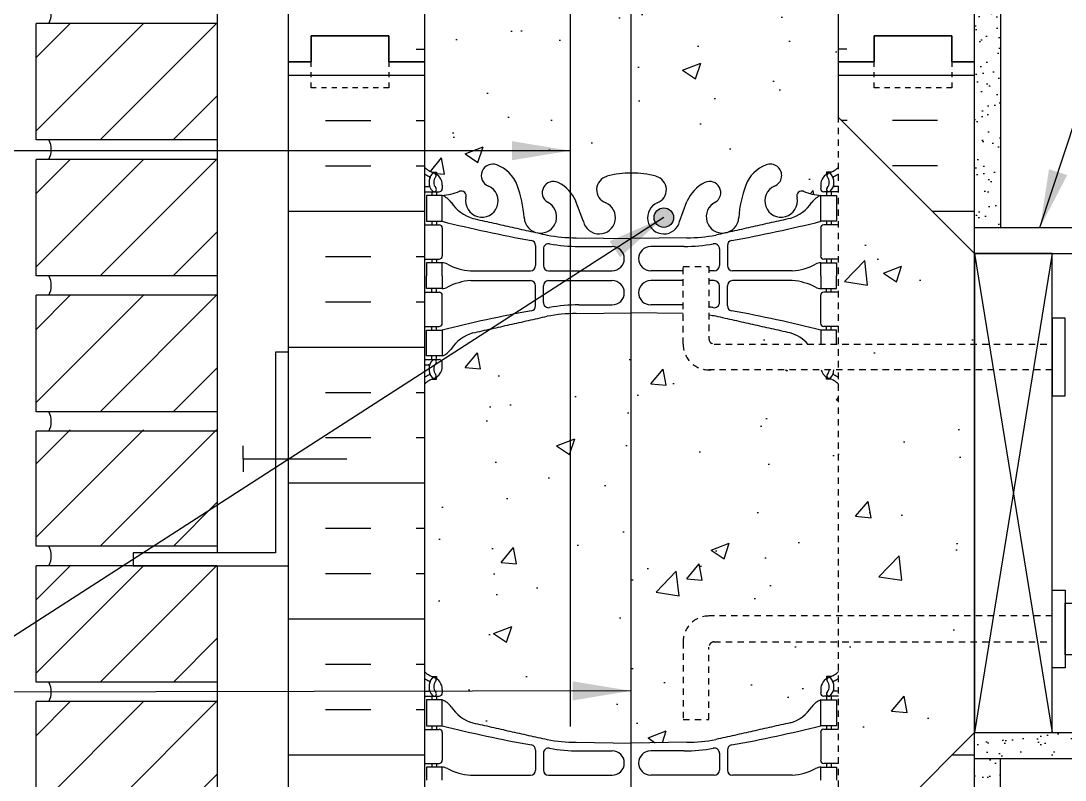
# Model space of a CAD drawing. Header units: inches. Extents: x 105 to 213, y 96 to 188.
# Drawn here: x 164.62 to 184.79, y 143.4 to 158.06 of the extents above; entities that cross this region are included whole.
import ezdxf

# ---------------------------------------------------------------- set-up
doc = ezdxf.new("R2010")
doc.units = ezdxf.units.IN
doc.header["$MEASUREMENT"] = 0
doc.linetypes.add('DASHED2', pattern=[0.375, 0.25, -0.125])
doc.linetypes.add('HIDDEN2', pattern=[0.1875, 0.125, -0.0625])
for name, color, linetype in [('HATCH', 12, 'Continuous'), ('LINE15', 9, 'Continuous'), ('LINE18', 9, 'Continuous'), ('line25', 2, 'Continuous'), ('LINE3', 3, 'Continuous'), ('LINE50', 5, 'Continuous'), ('LINE9', 9, 'Continuous'), ('TEXT', 4, 'Continuous'), ('Web_Edge', 9, 'Continuous')]:
    doc.layers.add(name, color=color, linetype=linetype)
doc.styles.add('DIM', font='romans.shx', dxfattribs={"width": 0.7})
doc.dimstyles.new('ext_12', dxfattribs={"dimscale": 12, "dimtxt": 0.09375, "dimasz": 0.09375, "dimexe": 0.09375, "dimexo": 0.0625, "dimgap": 0.0625, "dimtad": 1, "dimdec": 1, "dimzin": 3, "dimdsep": 46, "dimlunit": 4, "dimtxsty": 'DIM', "dimcen": 0.09, "dimdle": 0.09375, "dimclrt": 4, "dimadec": 0, "dimazin": 0, "dimtfac": 1, "dimtdec": 1, "dimtmove": 2, "dimatfit": 3, "dimfxl": 1, "dimfrac": 2, "dimtolj": 1, "dimtzin": 0, "dimarcsym": 0})
pattern_1 = [(37.5, (71.9557, 23.9472), (-0.0157483, 0.48170594), [0, -0.38, 0, -0.425, 0, -0.40625]), (7.5, (71.9557, 23.9472), (0.4424442, 0.7055365), [0, -0.205, 0, -0.3425, 0, -0.13125]), (327.5, (71.6482, 23.9472), (0.7785355, 0.0014148), [0, -0.125, 0, -0.45, 0, -0.5875]), (317.5, (71.6482, 23.9472), (0.7515317, 0.219419), [0, -0.0625, 0, -0.295, 0, -0.3375])]

msp = doc.modelspace()

# ---------------------------------------------------------------- hatches: boundary and pattern name
at = {"layer": 'HATCH'}
h = msp.add_hatch(dxfattribs=at)
h.set_pattern_fill('AR-CONC', color=256, scale=0.5)
h.paths.add_polyline_path([(176.428, 166.267), (175.179, 166.267), (174.179, 165.267), (174.179, 167.267), (173.179, 166.267), (172.417, 166.267), (172.417, 164.51, -0.34551), (173.061, 164.315, -0.520567), (173.759, 164.315, -0.520567), (173.881, 164.388, -0.520567), (174.285, 164.388, -0.520567), (174.799, 164.388, -0.520567), (175.252, 164.388, -0.520567), (175.803, 164.388, -0.520567), (175.962, 164.388, -0.382917), (176.428, 164.497)])
h.paths.add_polyline_path([(180.417, 166.267), (176.428, 166.267), (176.428, 164.497, -0.114772), (176.549, 164.388, -0.520567), (177.173, 164.388, -0.520567), (177.7, 164.278, -0.520567), (177.81, 164.278, -0.520567), (177.981, 164.278, -0.520567), (178.41, 164.302, -0.520567), (178.838, 164.278, -0.520567), (179.009, 164.278, -0.520567), (179.119, 164.278, -0.520567), (179.646, 164.388, -0.520567), (180.27, 164.388, -0.135269), (180.417, 164.509)])
h.paths.add_polyline_path([(176.405, 159.417, -0.066822), (175.943, 159.48, -0.734872), (175.92, 159.991, 1.612474), (175.488, 160.35), (175.345, 159.963, -0.071771), (175.232, 159.782), (175.232, 154.753, -0.071771), (175.345, 154.572), (175.488, 154.185, 1.612474), (175.92, 154.544, -0.734872), (175.943, 155.055, -0.066822), (176.405, 155.118)])
h.paths.add_polyline_path([(175.232, 159.782, -0.100061), (174.999, 159.597, -0.940793), (174.796, 159.98, 1.753171), (174.345, 160.277, -0.068226), (174.209, 159.649, -0.21345), (173.817, 159.259, -1), (173.654, 159.668, 2.087231), (173.22, 159.893, -0.669601), (173.087, 159.773, 0.085348), (172.758, 159.848), (172.653, 159.848), (172.653, 159.778), (172.7, 159.778, -0.414214), (172.763, 159.716), (172.763, 159.648, -0.249069), (172.653, 159.441), (172.653, 159.399), (172.563, 159.399, 0.088416), (172.417, 159.302), (172.417, 157.267), (172.417, 155.233, 0.088416), (172.563, 155.136), (172.653, 155.136), (172.653, 155.094, -0.249069), (172.763, 154.887), (172.763, 154.819, -0.414214), (172.7, 154.757), (172.653, 154.757), (172.653, 154.687), (172.758, 154.687, 0.085348), (173.087, 154.762, -0.669601), (173.22, 154.642, 2.087231), (173.654, 154.867, -1), (173.817, 155.275, -0.21345), (174.209, 154.886, -0.068226), (174.345, 154.258, 1.753171), (174.796, 154.555, -0.940793), (174.999, 154.938, -0.100061), (175.232, 154.753)])
edge = h.paths.add_edge_path()
edge.add_line((180.181, 163.018), (180.133, 163.018))
edge.add_arc((180.133, 163.081), 0.0625, 180, 270, ccw=False)
edge.add_line((180.071, 163.081), (180.071, 163.148))
edge.add_arc((180.321, 163.148), 0.25, 124.0558, 180, ccw=False)
edge.add_line((180.181, 163.355), (180.181, 163.397))
edge.add_line((180.181, 163.397), (180.271, 163.397))
edge.add_arc((180.071, 163.855), 0.5, 293.5782, 313.7891)
edge.add_line((180.417, 163.494), (180.417, 164.509))
edge.add_arc((180.564, 164.182), 0.359, 114.1857, 145)
edge.add_arc((179.958, 164.17), 0.381, 35, 145)
edge.add_arc((179.421, 164.149), 0.328, 46.8221, 156.8221)
edge.add_arc((179.064, 164.239), 0.0672, 35, 145)
edge.add_arc((178.924, 164.218), 0.105, 35, 145)
edge.add_arc((178.615, 164.14), 0.262, 31.7293, 141.7293)
edge.add_arc((178.204, 164.14), 0.262, 38.2707, 148.2707)
edge.add_arc((177.896, 164.218), 0.105, 35, 145)
edge.add_arc((177.755, 164.239), 0.0672, 35, 145)
edge.add_arc((177.398, 164.149), 0.328, 23.1779, 133.1779)
edge.add_arc((176.861, 164.17), 0.381, 35, 145)
edge.add_arc((176.256, 164.182), 0.359, 35, 61.1893)
edge.add_arc((176.256, 164.182), 0.359, 61.1893, 145)
edge.add_arc((175.882, 164.332), 0.0971, 35, 145)
edge.add_arc((175.527, 164.195), 0.336, 35, 145)
edge.add_arc((175.025, 164.23), 0.276, 35, 41.607)
edge.add_line((175.232, 164.413), (175.232, 162.132))
edge.add_arc((175.345, 165.114), 2.984, 267.833, 270.0995)
edge.add_line((175.35, 162.13), (176.417, 162.114))
edge.add_line((176.417, 162.114), (177.483, 162.13))
edge.add_arc((177.489, 165.114), 2.984, 269.9005, 280.7454)
edge.add_spline(control_points=[(178.045, 162.182), (179.482, 162.503)], knot_values=[0, 0, 1, 1], degree=1, periodic=0)
edge.add_arc((179.275, 163.217), 0.743, 286.1893, 325.772)
edge.add_arc((180.198, 162.605), 0.364, 109.6613, 147.9576, ccw=False)
edge.add_line((180.076, 162.948), (180.181, 162.948))
edge.add_line((180.181, 162.948), (180.181, 163.018))
edge = h.paths.add_edge_path()
edge.add_spline(control_points=[(174.789, 152.353), (173.351, 152.032)], knot_values=[0, 0, 1, 1], degree=1, periodic=0)
edge.add_arc((173.559, 151.318), 0.743, 106.1893, 145.772)
edge.add_arc((172.635, 151.93), 0.364, 289.6613, 327.9576, ccw=False)
edge.add_line((172.758, 151.587), (172.653, 151.587))
edge.add_line((172.653, 151.587), (172.653, 151.517))
edge.add_line((172.653, 151.517), (172.7, 151.517))
edge.add_arc((172.7, 151.454), 0.0625, 0, 90, ccw=False)
edge.add_line((172.763, 151.454), (172.763, 151.387))
edge.add_arc((172.513, 151.387), 0.25, 304.0558, 360, ccw=False)
edge.add_line((172.653, 151.18), (172.653, 151.138))
edge.add_line((172.653, 151.138), (172.563, 151.138))
edge.add_arc((172.763, 150.68), 0.5, 113.5782, 133.7891)
edge.add_line((172.417, 151.041), (172.417, 145.494))
edge.add_arc((172.763, 145.855), 0.5, 226.2109, 246.4218)
edge.add_line((172.563, 145.397), (172.653, 145.397))
edge.add_line((172.653, 145.397), (172.653, 145.355))
edge.add_arc((172.513, 145.148), 0.25, 0, 55.9442, ccw=False)
edge.add_line((172.763, 145.148), (172.763, 145.081))
edge.add_arc((172.7, 145.081), 0.0625, -90, 0, ccw=False)
edge.add_line((172.7, 145.018), (172.653, 145.018))
edge.add_line((172.653, 145.018), (172.653, 144.948))
edge.add_line((172.653, 144.948), (172.758, 144.948))
edge.add_arc((172.635, 144.605), 0.364, 32.0424, 70.3387, ccw=False)
edge.add_arc((173.559, 145.217), 0.743, 214.228, 253.8107)
edge.add_spline(control_points=[(173.351, 144.503), (174.789, 144.182)], knot_values=[0, 0, 1, 1], degree=1, periodic=0)
edge.add_arc((175.345, 147.114), 2.984, 259.2546, 270.0995)
edge.add_line((175.35, 144.13), (176.405, 144.114))
edge.add_line((176.405, 144.114), (176.405, 145.067))
edge.add_line((176.405, 145.067), (176.405, 151.067))
edge.add_line((176.405, 151.067), (176.405, 152.421))
edge.add_line((176.405, 152.421), (175.35, 152.405))
edge.add_arc((175.345, 149.421), 2.984, 89.9005, 100.7454)
h.paths.add_polyline_path([(180.417, 159.302, 0.088416), (180.271, 159.399), (180.181, 159.399), (180.181, 159.441, -0.249069), (180.071, 159.648), (180.071, 159.716, -0.414214), (180.133, 159.778), (180.181, 159.778), (180.181, 159.848), (180.076, 159.848, 0.085348), (179.746, 159.773, -0.669601), (179.614, 159.893, 2.087231), (179.18, 159.668, -1), (179.016, 159.259, -0.21345), (178.624, 159.649, -0.069923), (178.487, 160.292, 1.629604), (178.016, 159.991, -1.059167), (177.81, 159.61, -0.16372), (177.488, 159.963), (177.346, 160.35, 1.612474), (176.914, 159.991, -0.734872), (176.891, 159.48, -0.070129), (176.405, 159.418), (176.405, 155.117, -0.070129), (176.891, 155.055, -0.734872), (176.914, 154.544, 1.612474), (177.346, 154.185), (177.488, 154.572, -0.16372), (177.81, 154.925, -1.059167), (178.016, 154.544, 1.629604), (178.487, 154.242, -0.069923), (178.624, 154.886, -0.21345), (179.016, 155.275, -1), (179.18, 154.867, 2.087231), (179.614, 154.642, -0.669601), (179.746, 154.762, 0.085348), (180.076, 154.687), (180.181, 154.687), (180.181, 154.757), (180.133, 154.757, -0.414214), (180.071, 154.819), (180.071, 154.887, -0.249069), (180.181, 155.094), (180.181, 155.136), (180.271, 155.136, 0.088416), (180.417, 155.233), (180.417, 156.192)])
h.paths.add_polyline_path([(177.228, 154.258, -1), (176.853, 154.258, -1)], flags=16)
edge = h.paths.add_edge_path()
edge.add_spline(control_points=[(179.482, 152.032), (178.045, 152.353)], knot_values=[0, 0, 1, 1], degree=1, periodic=0)
edge.add_arc((177.489, 149.421), 2.984, 79.2546, 81.8172)
edge.add_line((177.913, 152.375), (177.913, 151.917))
edge.add_arc((178.013, 151.917), 0.1, 180, 270)
edge.add_line((178.013, 151.817), (179.826, 151.817))
edge.add_arc((179.275, 151.318), 0.743, 42.1763, 73.8107)
h.paths.add_polyline_path([(176.405, 141.417, -0.066822), (175.943, 141.48, -0.734872), (175.92, 141.991, 1.612474), (175.488, 142.35), (175.345, 141.963, -0.173075), (174.999, 141.597, -0.940793), (174.796, 141.98, 1.702394), (174.346, 142.292, -0.069923), (174.209, 141.649, -0.21345), (173.817, 141.259, -1), (173.654, 141.668, 2.087231), (173.22, 141.893, -0.669601), (173.087, 141.773, 0.085348), (172.758, 141.848), (172.653, 141.848), (172.653, 141.778), (172.7, 141.778, -0.414214), (172.763, 141.716), (172.763, 141.648, -0.249069), (172.653, 141.441), (172.653, 141.399), (172.563, 141.399, 0.088416), (172.417, 141.302), (172.417, 139.267), (172.417, 137.233, 0.088416), (172.563, 137.136), (172.653, 137.136), (172.653, 137.094, -0.249069), (172.763, 136.887), (172.763, 136.819, -0.414214), (172.7, 136.757), (172.653, 136.757), (172.653, 136.687), (172.758, 136.687, 0.085348), (173.087, 136.762, -0.669601), (173.22, 136.642, 2.087231), (173.654, 136.867, -1), (173.817, 137.275, -0.21345), (174.209, 136.886, -0.069923), (174.346, 136.242, 1.702394), (174.796, 136.555, -0.940793), (174.999, 136.938, -0.173075), (175.345, 136.572), (175.488, 136.185, 1.612474), (175.92, 136.544, -0.734872), (175.943, 137.055, -0.066822), (176.405, 137.118)])
h.paths.add_polyline_path([(175.98, 136.258, -1), (175.605, 136.258, -1)], flags=16)
h.paths.add_polyline_path([(180.417, 139.267), (180.417, 141.302, 0.088416), (180.271, 141.399), (180.181, 141.399), (180.181, 141.441, -0.249069), (180.071, 141.648), (180.071, 141.716, -0.414214), (180.133, 141.778), (180.181, 141.778), (180.181, 141.848), (180.076, 141.848, 0.085348), (179.746, 141.773, -0.669601), (179.614, 141.893, 2.087231), (179.18, 141.668, -1), (179.016, 141.259, -0.21345), (178.624, 141.649, -0.069923), (178.487, 142.292, 1.702394), (178.038, 141.98, -0.940793), (177.834, 141.597, -0.173075), (177.488, 141.963), (177.346, 142.35, 1.612474), (176.914, 141.991, -0.734872), (176.891, 141.48, -0.070129), (176.405, 141.418), (176.405, 137.117, -0.070129), (176.891, 137.055, -0.734872), (176.914, 136.544, 1.612474), (177.346, 136.185), (177.488, 136.572, -0.173075), (177.834, 136.938, -0.940793), (178.038, 136.555, 1.702394), (178.487, 136.242, -0.069923), (178.624, 136.886, -0.21345), (179.016, 137.275, -1), (179.18, 136.867, 2.087231), (179.614, 136.642, -0.669601), (179.746, 136.762, 0.085348), (180.076, 136.687), (180.181, 136.687), (180.181, 136.757), (180.133, 136.757, -0.414214), (180.071, 136.819), (180.071, 136.887, -0.249069), (180.181, 137.094), (180.181, 137.136), (180.271, 137.136, 0.088416), (180.417, 137.233)])
h = msp.add_hatch(dxfattribs=at)
h.set_pattern_fill('AR-SAND', color=256, scale=0.25, style=0)
h.set_pattern_definition(pattern_1)
h.paths.add_polyline_path([(183.542, 166.267), (183.042, 166.267), (183.042, 157.267), (183.042, 154.067), (183.542, 154.067)])
h = msp.add_hatch(dxfattribs=at)
h.set_pattern_fill('ANSI31', color=256, scale=8, style=0)
h.set_pattern_definition([(45, (91.1324, 65.1803), (-0.707107, 0.707107), [])])
h.paths.add_polyline_path([(168.417, 155.758), (168.417, 158.008), (164.917, 158.008), (164.917, 155.758)])
h = msp.add_hatch(dxfattribs=at)
h.set_pattern_fill('INSUL', color=256, scale=7, style=0)
h.set_pattern_definition([(0, (-2753.7448, -257.742), (0, 2.625), []), (0, (-2753.7448, -256.867), (0, 2.625), [0.875, -0.875]), (0, (-2753.7448, -255.992), (0, 2.625), [0.875, -0.875])])
h.paths.add_polyline_path([(169.792, 139.267), (170.229, 139.267), (170.229, 139.767), (171.729, 139.767), (171.729, 139.267), (172.417, 139.267), (172.417, 157.267), (171.729, 157.267), (171.729, 157.767), (170.229, 157.767), (170.229, 157.267), (169.792, 157.267)])
h = msp.add_hatch(dxfattribs=at)
h.set_pattern_fill('INSUL', color=256, scale=7, style=0)
h.set_pattern_definition([(180, (3106.5784, -257.742), (0, 2.625), []), (180, (3106.5784, -256.867), (0, 2.625), [0.875, -0.875]), (180, (3106.5784, -255.992), (0, 2.625), [0.875, -0.875])])
h.paths.add_polyline_path([(183.042, 144.317), (180.417, 141.692), (180.417, 139.267), (181.104, 139.267), (181.104, 139.767), (182.604, 139.767), (182.604, 139.267), (183.042, 139.267)])
h.paths.add_polyline_path([(180.417, 156.192), (183.042, 153.567), (183.042, 157.267), (182.604, 157.267), (182.604, 157.767), (181.104, 157.767), (181.104, 157.267), (180.417, 157.267)])
h = msp.add_hatch(dxfattribs=at)
h.set_pattern_fill('ANSI31', color=256, scale=8, style=0)
h.set_pattern_definition([(45, (91.1324, 62.5553), (-0.707107, 0.707107), [])])
h.paths.add_polyline_path([(168.417, 153.133), (168.417, 155.383), (164.917, 155.383), (164.917, 153.133)])
h = msp.add_hatch(dxfattribs=at)
h.set_pattern_fill('AR-CONC', color=256, scale=0.5, style=0)
h.set_pattern_definition([(50, (46.9927, -6.3218), (3.5863, -0.31376), [0.375, -4.125]), (355, (46.9927, -6.3218), (-0.693757, 3.76096), [0.3, -3.3]), (100.4514, (47.2916, -6.348), (2.892547, 3.4472), [0.3187, -3.50571]), (46.1842, (46.9927, -5.3218), (5.336205, -0.827595), [0.5625, -6.1875]), (96.6356, (47.4374, -5.3907), (4.67331, 4.87059), [0.47805, -5.25856]), (351.1842, (46.993, -5.322), (4.67331, 4.8706), [0.45, -4.95]), (21, (47.4927, -5.5718), (2.984535, -2.013094), [0.375, -4.125]), (326, (47.4927, -5.5718), (1.216577, 3.62575), [0.3, -3.3]), (71.4514, (47.7415, -5.7395), (4.201113, 1.61265), [0.3187, -3.50571]), (37.5, (46.9927, -6.3218), (0.060799, 1.664469), [0, -3.26, 0, -3.35, 0, -3.3125]), (7.5, (46.9927, -6.3218), (1.315348, 1.972059), [0, -1.91, 0, -3.185, 0, -1.2625]), (327.5, (45.8777, -6.3218), (2.669112, -0.112774), [0, -1.25, 0, -3.9, 0, -5.175]), (317.5, (45.3777, -6.3218), (2.91593, 0.500525), [0, -1.625, 0, -2.59, 0, -3.675])])
h.paths.add_polyline_path([(183.042, 151.005), (180.417, 151.005), (180.417, 146.88), (183.042, 146.88)])
h.paths.add_polyline_path([(183.042, 145.442), (183.042, 146.38), (180.417, 146.38), (180.417, 142.817)])
h.paths.add_polyline_path([(180.417, 155.067), (180.417, 151.505), (183.042, 151.505), (183.042, 152.442)])
h = msp.add_hatch(dxfattribs=at)
h.set_pattern_fill('ANSI31', color=256, scale=8, style=0)
h.set_pattern_definition([(45, (91.1324, 59.9303), (-0.707107, 0.707107), [])])
h.paths.add_polyline_path([(168.417, 150.508), (168.417, 152.758), (164.917, 152.758), (164.917, 150.508)])
h = msp.add_hatch(dxfattribs=at)
h.set_pattern_fill('AR-CONC', color=256, scale=0.5)
edge = h.paths.add_edge_path()
edge.add_arc((180.071, 150.68), 0.5, 46.2109, 66.4218)
edge.add_line((180.271, 151.138), (180.181, 151.138))
edge.add_line((180.181, 151.138), (180.181, 151.18))
edge.add_arc((180.321, 151.387), 0.25, 196.1242, 235.9442, ccw=False)
edge.add_line((180.081, 151.317), (177.95, 151.317))
edge.add_arc((177.924, 151.533), 0.217, 262.6994, 276.6942, ccw=False)
edge.add_arc((177.913, 151.817), 0.5, 180, 268.0815, ccw=False)
edge.add_line((177.413, 151.817), (177.413, 152.406))
edge.add_line((177.413, 152.406), (176.417, 152.421))
edge.add_line((176.417, 152.421), (176.405, 152.421))
edge.add_line((176.405, 152.421), (176.405, 151.067))
edge.add_line((176.405, 151.067), (176.405, 145.067))
edge.add_line((176.405, 145.067), (176.405, 144.114))
edge.add_line((176.405, 144.114), (176.417, 144.114))
edge.add_line((176.417, 144.114), (177.483, 144.13))
edge.add_arc((177.489, 147.114), 2.984, 269.9005, 280.7454)
edge.add_spline(control_points=[(178.045, 144.182), (179.482, 144.503)], knot_values=[0, 0, 1, 1], degree=1, periodic=0)
edge.add_arc((179.275, 145.217), 0.743, 286.1893, 325.772)
edge.add_arc((180.198, 144.605), 0.364, 109.6613, 147.9576, ccw=False)
edge.add_line((180.076, 144.948), (180.181, 144.948))
edge.add_line((180.181, 144.948), (180.181, 145.018))
edge.add_line((180.181, 145.018), (180.133, 145.018))
edge.add_arc((180.133, 145.081), 0.0625, 180, 270, ccw=False)
edge.add_line((180.071, 145.081), (180.071, 145.148))
edge.add_arc((180.321, 145.148), 0.25, 124.0558, 180, ccw=False)
edge.add_line((180.181, 145.355), (180.181, 145.397))
edge.add_line((180.181, 145.397), (180.271, 145.397))
edge.add_arc((180.071, 145.855), 0.5, 293.5782, 313.7891)
edge.add_line((180.417, 145.494), (180.417, 146.067))
edge.add_line((180.417, 146.067), (178.013, 146.067))
edge.add_arc((178.013, 145.967), 0.1, 90, 180)
edge.add_line((177.913, 145.967), (177.913, 144.567))
edge.add_line((177.913, 144.567), (177.413, 144.567))
edge.add_line((177.413, 144.567), (177.413, 146.067))
edge.add_arc((177.913, 146.067), 0.5, 90, 180, ccw=False)
edge.add_line((177.913, 146.567), (180.417, 146.567))
edge.add_line((180.417, 146.567), (180.417, 151.041))
edge = h.paths.add_edge_path(flags=17)
edge.add_spline(control_points=[(179.482, 152.032), (178.045, 152.353)], knot_values=[0, 0, 1, 1], degree=1, periodic=0)
edge.add_arc((177.489, 149.421), 2.984, 79.2546, 81.8172)
edge.add_line((177.913, 152.375), (177.913, 151.917))
edge.add_arc((178.013, 151.917), 0.1, 180, 270)
edge.add_line((178.013, 151.817), (179.826, 151.817))
edge.add_arc((179.275, 151.318), 0.743, 42.1763, 73.8107)
h = msp.add_hatch(dxfattribs=at)
h.set_pattern_fill('ANSI31', color=256, scale=8, style=0)
h.set_pattern_definition([(45, (91.1324, 57.3351), (-0.707107, 0.707107), [])])
h.paths.add_polyline_path([(168.417, 147.913), (168.417, 150.163), (164.917, 150.163), (164.917, 147.913)])
h = msp.add_hatch(dxfattribs=at)
h.set_pattern_fill('ANSI31', color=256, scale=8, style=0)
h.set_pattern_definition([(45, (91.1324, 54.7101), (-0.707107, 0.707107), [])])
h.paths.add_polyline_path([(168.417, 145.288), (168.417, 147.538), (164.917, 147.538), (164.917, 145.288)])
h = msp.add_hatch(dxfattribs=at)
h.set_pattern_fill('ANSI31', color=256, scale=8, style=0)
h.set_pattern_definition([(45, (91.1324, 52.0851), (-0.707107, 0.707107), [])])
h.paths.add_polyline_path([(168.417, 142.663), (168.417, 144.913), (164.917, 144.913), (164.917, 142.663)])
h = msp.add_hatch(dxfattribs=at)
h.set_pattern_fill('AR-SAND', color=256, scale=0.25, style=0)
h.set_pattern_definition(pattern_1)
h.paths.add_polyline_path([(198.838, 143.817), (198.838, 144.317), (183.042, 144.317), (183.042, 143.817)])
h = msp.add_hatch(dxfattribs=at)
h.set_pattern_fill('AR-SAND', color=256, scale=0.25, style=0)
h.set_pattern_definition(pattern_1)
h.paths.add_polyline_path([(183.542, 143.817), (183.042, 143.817), (183.042, 139.267), (183.042, 130.267), (183.542, 130.267)])
at = {"layer": 'LINE3'}
msp.add_hatch(color=256, dxfattribs=at).paths.add_polyline_path([(176.853, 154.258, 1), (177.228, 154.258, 1)])

# ---------------------------------------------------------------- linework, layer by layer
at = {"layer": 'HATCH'}
for p, q in [((172.255, 157.508), (172.417, 157.508)), ((180.578, 157.508), (180.417, 157.508))]:
    msp.add_line(p, q, dxfattribs=at)
at = {"layer": 'HATCH', "linetype": 'Continuous'}
for p, q in [((183.042, 153.567), (184.542, 144.317)), ((184.542, 153.567), (183.042, 144.317))]:
    msp.add_line(p, q, dxfattribs=at)
at = {"layer": 'HATCH'}
for centre in [(164.798, 158.196), (164.798, 155.571), (164.798, 152.946), (164.798, 150.321), (164.798, 147.725), (164.798, 145.1)]:
    msp.add_arc(centre, 0.413, 333.033, 26.967, dxfattribs=at)
at = {"layer": 'LINE15', "color": 8, "linetype": 'HIDDEN2'}
msp.add_lwpolyline([(177.913, 151.317, -0.414214), (177.413, 151.817), (177.413, 153.317), (177.913, 153.317), (177.913, 151.917, 0.414214), (178.013, 151.817)], format="xyb", dxfattribs=at)
at = {"layer": 'LINE15', "linetype": 'HIDDEN2'}
for points in [[(178.013, 151.817), (184.542, 151.817)], [(184.542, 151.317), (177.913, 151.317)], [(184.542, 146.567), (177.913, 146.567)], [(178.013, 146.067), (184.542, 146.067)]]:
    msp.add_lwpolyline(points, dxfattribs=at)
msp.add_lwpolyline([(177.913, 146.567, 0.414214), (177.413, 146.067), (177.413, 144.567), (177.913, 144.567), (177.913, 145.967, -0.414214), (178.013, 146.067)], format="xyb", dxfattribs=at)
at = {"layer": 'LINE18'}
for points in [[(184.542, 150.817), (184.792, 150.817), (184.792, 152.317), (184.542, 152.317)], [(184.542, 147.067), (184.792, 147.067), (184.792, 145.567), (184.542, 145.567)], [(184.792, 146.817), (185.292, 146.817), (185.292, 145.817), (184.792, 145.817)]]:
    msp.add_lwpolyline(points, close=True, dxfattribs=at)
at = {"layer": 'line25'}
for p, q in [((168.417, 166.267), (168.417, 147.788)), ((172.417, 166.267), (172.417, 157.267)), ((180.417, 156.192), (180.417, 166.267)), ((164.917, 155.758), (164.917, 158.008)), ((168.417, 158.008), (164.917, 158.008)), ((172.417, 157.267), (172.417, 139.267)), ((183.042, 153.567), (180.417, 156.192)), ((168.417, 155.758), (164.917, 155.758)), ((168.417, 155.383), (164.917, 155.383)), ((164.917, 153.133), (164.917, 155.383)), ((183.042, 153.567), (198.838, 153.567)), ((183.042, 153.567), (183.042, 144.317)), ((168.417, 153.133), (164.917, 153.133)), ((164.917, 150.508), (164.917, 152.758)), ((168.417, 152.758), (164.917, 152.758)), ((183.042, 151.817), (183.042, 151.067)), ((168.417, 150.508), (164.917, 150.508)), ((164.917, 147.913), (164.917, 150.133)), ((168.417, 150.133), (164.917, 150.133)), ((168.417, 147.913), (164.917, 147.913)), ((164.917, 145.288), (164.917, 147.538)), ((168.417, 147.538), (164.917, 147.538)), ((168.417, 147.538), (168.417, 130.267)), ((168.417, 145.288), (164.917, 145.288)), ((164.917, 142.663), (164.917, 144.913)), ((168.417, 144.913), (164.917, 144.913)), ((183.042, 144.317), (180.417, 141.692)), ((183.042, 144.317), (198.838, 144.317)), ((183.042, 144.317), (186.042, 144.317))]:
    msp.add_line(p, q, dxfattribs=at)
msp.add_lwpolyline([(183.042, 144.317), (184.542, 144.317), (184.542, 153.567), (183.042, 153.567)], close=True, dxfattribs=at)
at = {"layer": 'LINE3'}
for p, q in [((175.232, 166.058), (175.232, 144.43)), ((176.405, 162.505), (176.405, 151.067)), ((176.405, 151.067), (176.405, 145.067)), ((176.405, 145.067), (176.405, 130.267))]:
    msp.add_line(p, q, dxfattribs=at)
msp.add_circle((177.041, 154.258), 0.188, dxfattribs=at)
at = {"layer": 'LINE50'}
for p, q in [((169.792, 157.267), (169.792, 166.267)), ((183.042, 157.267), (183.042, 166.267)), ((169.792, 139.267), (169.792, 157.267)), ((183.042, 151.067), (183.042, 157.267)), ((183.042, 139.267), (183.042, 154.067))]:
    msp.add_line(p, q, dxfattribs=at)
for points in [[(172.417, 157.267), (171.729, 157.267), (171.729, 157.767), (170.229, 157.767), (170.229, 157.267), (169.792, 157.267)], [(169.792, 157.267), (170.229, 157.267), (170.229, 157.767), (171.729, 157.767), (171.729, 157.267), (172.417, 157.267)], [(180.417, 157.267), (181.104, 157.267), (181.104, 157.767), (182.604, 157.767), (182.604, 157.267), (183.042, 157.267)], [(183.042, 157.267), (182.604, 157.267), (182.604, 157.767), (181.104, 157.767), (181.104, 157.267), (180.417, 157.267)]]:
    msp.add_lwpolyline(points, dxfattribs=at)
at = {"layer": 'LINE9'}
for p, q in [((183.542, 166.267), (183.542, 154.067)), ((183.042, 154.067), (198.838, 154.067)), ((168.917, 149.6), (168.917, 149.85)), ((168.917, 149.6), (170.917, 149.6)), ((168.917, 149.6), (168.917, 149.35)), ((183.042, 143.817), (198.838, 143.817)), ((183.542, 130.267), (183.542, 143.817))]:
    msp.add_line(p, q, dxfattribs=at)
at = {"layer": 'LINE9', "linetype": 'HIDDEN2'}
msp.add_line((180.417, 141.692), (180.417, 156.192), dxfattribs=at)
at = {"layer": 'LINE9', "linetype": 'DASHED2', "ltscale": 0.15}
for points in [[(171.729, 157.267), (171.729, 157.267), (171.729, 156.767), (170.229, 156.767), (170.229, 157.267), (170.229, 157.267)], [(171.729, 157.267), (171.729, 157.267), (171.729, 156.767), (170.229, 156.767), (170.229, 157.267), (170.229, 157.267)], [(182.604, 157.267), (182.604, 157.267), (182.604, 156.767), (181.104, 156.767), (181.104, 157.267), (181.104, 157.267)], [(182.604, 157.267), (182.604, 157.267), (182.604, 156.767), (181.104, 156.767), (181.104, 157.267), (181.104, 157.267)]]:
    msp.add_lwpolyline(points, dxfattribs=at)
at = {"layer": 'LINE9'}
msp.add_lwpolyline([(169.792, 151.663), (169.542, 151.663), (169.542, 147.788), (166.792, 147.788), (166.792, 147.538), (169.792, 147.538)], close=True, dxfattribs=at)
at = {"layer": 'Web_Edge', "color": 8}
for p, q in [((172.563, 155.136), (172.653, 155.136)), ((172.653, 155.136), (172.653, 155.094)), ((180.271, 155.136), (180.181, 155.136)), ((180.181, 155.136), (180.181, 155.094)), ((172.417, 154.857), (172.495, 154.857)), ((172.417, 154.757), (172.7, 154.757)), ((172.563, 154.757), (172.563, 154.687)), ((172.653, 154.757), (172.653, 154.687)), ((172.763, 154.887), (172.763, 154.819)), ((180.071, 154.887), (180.071, 154.819)), ((180.417, 154.757), (180.133, 154.757)), ((180.181, 154.757), (180.181, 154.687)), ((180.271, 154.757), (180.271, 154.687)), ((180.417, 154.857), (180.339, 154.857)), ((175.488, 154.185), (175.345, 154.572)), ((177.346, 154.185), (177.488, 154.572)), ((172.417, 154.117), (172.7, 154.117)), ((172.563, 154.187), (172.563, 154.117)), ((172.653, 154.187), (172.653, 154.117)), ((180.417, 154.117), (180.133, 154.117)), ((180.181, 154.187), (180.181, 154.117)), ((180.271, 154.187), (180.271, 154.117)), ((172.763, 154.054), (172.763, 153.519)), ((180.071, 154.054), (180.071, 153.519)), ((174.565, 153.717), (174.565, 153.332)), ((175.35, 153.869), (176.417, 153.853)), ((175.398, 153.701), (176.044, 153.701)), ((177.483, 153.869), (176.417, 153.853)), ((177.436, 153.701), (176.789, 153.701)), ((178.269, 153.717), (178.269, 153.332)), ((174.717, 153.655), (174.717, 153.332)), ((178.116, 153.655), (178.116, 153.332)), ((172.417, 153.457), (172.7, 153.457)), ((172.563, 153.457), (172.563, 153.387)), ((172.653, 153.457), (172.653, 153.387)), ((180.417, 153.457), (180.133, 153.457)), ((180.181, 153.457), (180.181, 153.387)), ((180.271, 153.457), (180.271, 153.387)), ((173.311, 153.231), (174.465, 153.232)), ((174.817, 153.232), (176.044, 153.232)), ((177.413, 153.232), (176.789, 153.232)), ((178.016, 153.232), (177.913, 153.232)), ((179.523, 153.231), (178.369, 153.232)), ((172.563, 152.817), (172.563, 152.887)), ((172.653, 152.817), (172.653, 152.887)), ((173.311, 153.042), (174.465, 153.042)), ((174.565, 152.557), (174.565, 152.942)), ((174.717, 152.619), (174.717, 152.942)), ((174.817, 153.042), (176.044, 153.042)), ((177.413, 153.042), (176.789, 153.042)), ((178.016, 153.042), (177.913, 153.042)), ((178.116, 152.619), (178.116, 152.942)), ((178.269, 152.557), (178.269, 152.942)), ((179.523, 153.042), (178.369, 153.042)), ((180.181, 152.817), (180.181, 152.887)), ((180.271, 152.817), (180.271, 152.887)), ((172.417, 152.817), (172.7, 152.817)), ((172.763, 152.219), (172.763, 152.754)), ((180.071, 152.219), (180.071, 152.754)), ((180.417, 152.817), (180.133, 152.817)), ((175.398, 152.573), (176.044, 152.573)), ((177.413, 152.573), (176.789, 152.573)), ((175.35, 152.405), (176.417, 152.421)), ((177.413, 152.406), (176.417, 152.421)), ((172.417, 152.157), (172.7, 152.157)), ((172.563, 152.087), (172.563, 152.157)), ((172.653, 152.087), (172.653, 152.157)), ((180.417, 152.157), (180.133, 152.157)), ((180.181, 152.087), (180.181, 152.157)), ((180.271, 152.087), (180.271, 152.157)), ((172.417, 151.517), (172.7, 151.517)), ((172.563, 151.517), (172.563, 151.587)), ((172.653, 151.517), (172.653, 151.587)), ((172.417, 151.417), (172.495, 151.417)), ((172.763, 151.387), (172.763, 151.454)), ((172.563, 151.138), (172.653, 151.138)), ((172.653, 151.138), (172.653, 151.18)), ((180.181, 151.138), (180.181, 151.18)), ((180.271, 151.138), (180.181, 151.138)), ((172.563, 145.397), (172.653, 145.397)), ((172.653, 145.397), (172.653, 145.355)), ((180.271, 145.397), (180.181, 145.397)), ((180.181, 145.397), (180.181, 145.355)), ((172.417, 145.118), (172.495, 145.118)), ((172.417, 145.018), (172.7, 145.018)), ((172.563, 145.018), (172.563, 144.948)), ((172.653, 145.018), (172.653, 144.948)), ((172.763, 145.148), (172.763, 145.081)), ((180.071, 145.148), (180.071, 145.081)), ((180.417, 145.018), (180.133, 145.018)), ((180.181, 145.018), (180.181, 144.948)), ((180.271, 145.018), (180.271, 144.948)), ((180.417, 145.118), (180.339, 145.118)), ((172.563, 144.448), (172.563, 144.378)), ((172.653, 144.448), (172.653, 144.378)), ((180.181, 144.448), (180.181, 144.378)), ((180.271, 144.448), (180.271, 144.378)), ((172.417, 144.378), (172.7, 144.378)), ((172.763, 144.316), (172.763, 143.781)), ((180.071, 144.316), (180.071, 143.781)), ((180.417, 144.378), (180.133, 144.378)), ((175.35, 144.13), (176.417, 144.114)), ((177.483, 144.13), (176.417, 144.114)), ((174.565, 143.978), (174.565, 143.593)), ((174.717, 143.916), (174.717, 143.593)), ((175.398, 143.962), (176.044, 143.962)), ((177.436, 143.962), (176.789, 143.962)), ((178.116, 143.916), (178.116, 143.593)), ((178.269, 143.978), (178.269, 143.593)), ((172.417, 143.718), (172.7, 143.718)), ((172.563, 143.718), (172.563, 143.648)), ((172.653, 143.718), (172.653, 143.648)), ((180.417, 143.718), (180.133, 143.718)), ((180.181, 143.718), (180.181, 143.648)), ((180.271, 143.718), (180.271, 143.648)), ((173.311, 143.493), (174.465, 143.493)), ((174.817, 143.493), (176.044, 143.493)), ((178.016, 143.493), (176.789, 143.493)), ((179.523, 143.493), (178.369, 143.493))]:
    msp.add_line(p, q, dxfattribs=at)
for points in [[(172.458, 154.187), (172.758, 154.187), (172.758, 154.687), (172.458, 154.687)], [(180.376, 154.187), (180.076, 154.187), (180.076, 154.687), (180.376, 154.687)], [(172.458, 152.087), (172.758, 152.087), (172.758, 151.587), (172.458, 151.587)], [(172.458, 144.448), (172.758, 144.448), (172.758, 144.948), (172.458, 144.948)], [(180.376, 144.448), (180.076, 144.448), (180.076, 144.948), (180.376, 144.948)]]:
    msp.add_lwpolyline(points, close=True, dxfattribs=at)
for points in [[(172.758, 153.137), (172.758, 153.387), (172.458, 153.387), (172.458, 153.137)], [(180.076, 153.137), (180.076, 153.387), (180.376, 153.387), (180.376, 153.137)], [(172.758, 153.137), (172.758, 152.887), (172.458, 152.887), (172.458, 153.137)], [(180.076, 153.137), (180.076, 152.887), (180.376, 152.887), (180.376, 153.137)], [(180.376, 151.817), (180.376, 152.087), (180.076, 152.087), (180.076, 151.817)], [(172.758, 143.398), (172.758, 143.648), (172.458, 143.648), (172.458, 143.398)], [(180.076, 143.398), (180.076, 143.648), (180.376, 143.648), (180.376, 143.398)]]:
    msp.add_lwpolyline(points, dxfattribs=at)
for centre, radius, start, end in [((172.763, 155.594), 0.5, 226.2109, 250.5288), ((172.763, 155.594), 0.6, 234.7832, 245.0748), ((172.756, 154.941), 0.25, 140.1145, 222.4609), ((172.599, 155.072), 0.045, 321.448, 139.1879), ((172.513, 154.887), 0.25, 0, 70.5288), ((173.735, 155.071), 0.22, 68.1963, 248.1963), ((173.578, 154.642), 0.677, 21.1239, 69.3197), ((176.405, 153.364), 1.754, 89.6229, 105.2918), ((176.428, 153.364), 1.754, 74.7082, 90.3771), ((179.255, 154.642), 0.677, 110.6803, 158.8761), ((179.098, 155.071), 0.22, 291.8037, 111.8037), ((180.321, 154.887), 0.25, 109.4712, 180), ((180.235, 155.072), 0.045, 40.8121, 218.552), ((180.071, 155.594), 0.5, 289.4712, 313.7891), ((180.077, 154.941), 0.25, 317.5391, 39.8855), ((180.071, 155.594), 0.6, 294.9252, 305.2168), ((172.501, 155.031), 0.021, 343.464, 63.9957), ((172.756, 154.941), 0.16, 140.0001, 222.4609), ((174.909, 154.74), 0.217, 65.5264, 238.537), ((174.659, 154.27), 0.75, 23.6938, 62.9705), ((176.011, 154.796), 0.268, 104.7892, 250.0338), ((176.823, 154.796), 0.268, 289.9662, 75.2108), ((178.175, 154.27), 0.75, 117.0295, 156.3062), ((177.924, 154.74), 0.217, 301.463, 114.4736), ((180.077, 154.941), 0.16, 317.5391, 39.9999), ((180.333, 155.031), 0.021, 116.0043, 196.536), ((172.495, 154.877), 0.0196, 269.4032, 15.4901), ((172.605, 154.803), 0.045, 222.4609, 42.4609), ((172.7, 154.819), 0.0625, 270, 0), ((172.703, 155.683), 0.997, 273.1538, 293.1467), ((173.129, 154.675), 0.0968, 340.1551, 110.4331), ((173.527, 154.58), 0.314, 168.5886, 66.1916), ((171.987, 154.077), 2.365, 4.3895, 20.0015), ((180.846, 154.077), 2.365, 159.9985, 175.6105), ((179.306, 154.58), 0.314, 113.8084, 11.4114), ((179.705, 154.675), 0.0968, 69.5669, 199.8449), ((180.131, 155.683), 0.997, 246.8533, 266.8462), ((180.133, 154.819), 0.0625, 180, 270), ((180.228, 154.803), 0.045, 137.5391, 317.5391), ((180.339, 154.877), 0.0196, 164.5099, 270.5968), ((172.635, 154.344), 0.364, 34.9775, 70.3387), ((173.559, 154.956), 0.743, 212.7919, 253.8107), ((174.658, 154.273), 0.314, 182.7357, 63.9348), ((175.793, 154.258), 0.314, 193.4146, 66.1916), ((177.041, 154.258), 0.314, 113.8084, 346.5854), ((178.175, 154.273), 0.314, 116.0652, 357.2643), ((179.275, 154.956), 0.743, 286.1893, 327.2081), ((180.198, 154.344), 0.364, 109.6613, 145.0225), ((172.7, 154.054), 0.0625, 0, 90), ((179.566, 181.607), 28.253, 256.0552, 259.6343), ((173.267, 181.607), 28.253, 280.3657, 283.9448), ((180.133, 154.054), 0.0625, 90, 180), ((175.345, 156.853), 2.984, 259.2546, 270.0995), ((177.489, 156.853), 2.984, 269.9005, 280.7454), ((174.465, 153.717), 0.1, 360, 79.6343), ((174.817, 153.655), 0.1, 79.2546, 180), ((175.392, 156.685), 2.984, 259.2546, 270.0995), ((176.044, 153.467), 0.234, 270, 90), ((176.789, 153.467), 0.234, 90, 270), ((177.441, 156.685), 2.984, 269.9005, 280.7454), ((178.016, 153.655), 0.1, 0, 100.7454), ((178.369, 153.717), 0.1, 100.3657, 180), ((172.7, 153.519), 0.0625, 270, 0), ((180.133, 153.519), 0.0625, 180, 270), ((172.754, 153.168), 0.219, 60.4937, 88.92), ((173.395, 154.388), 1.16, 242.5844, 265.8032), ((174.465, 153.332), 0.1, 270.0388, 360), ((174.817, 153.332), 0.1, 180, 270), ((178.016, 153.332), 0.1, 270, 0), ((178.369, 153.332), 0.1, 180, 269.9612), ((179.438, 154.388), 1.16, 274.1968, 297.4156), ((180.08, 153.168), 0.219, 91.08, 119.5063), ((172.754, 153.106), 0.219, 271.08, 299.5063), ((173.395, 151.886), 1.16, 94.1968, 117.4156), ((174.465, 152.942), 0.1, 0, 89.9612), ((174.817, 152.942), 0.1, 90, 180), ((176.044, 152.807), 0.234, 270, 90), ((176.789, 152.807), 0.234, 90, 270), ((178.016, 152.942), 0.1, 0, 90), ((178.369, 152.942), 0.1, 90.0388, 180), ((179.438, 151.886), 1.16, 62.5844, 85.8032), ((180.08, 153.106), 0.219, 240.4937, 268.92), ((172.7, 152.754), 0.0625, 0, 90), ((180.133, 152.754), 0.0625, 90, 180), ((174.465, 152.557), 0.1, 280.3657, 0), ((174.817, 152.619), 0.1, 180, 280.7454), ((175.392, 149.589), 2.984, 89.9005, 100.7454), ((177.441, 149.589), 2.984, 79.2546, 80.8979), ((178.016, 152.619), 0.1, 259.2546, 0), ((178.369, 152.557), 0.1, 180, 259.6343), ((179.566, 124.667), 28.253, 100.3657, 103.9448), ((175.345, 149.421), 2.984, 89.9005, 100.7454), ((177.489, 149.421), 2.984, 79.2546, 81.8172), ((173.267, 124.667), 28.253, 76.0552, 79.6343), ((172.7, 152.219), 0.0625, 270, 0), ((180.133, 152.219), 0.0625, 180, 270), ((173.559, 151.318), 0.743, 106.1893, 147.2081), ((179.275, 151.318), 0.743, 42.1763, 73.8107), ((172.635, 151.93), 0.364, 289.6613, 325.0225), ((172.756, 151.332), 0.25, 137.5391, 219.8855), ((172.605, 151.471), 0.045, 317.5391, 137.5391), ((172.7, 151.454), 0.0625, 360, 90), ((172.495, 151.397), 0.0196, 344.5099, 90.5968), ((172.756, 151.332), 0.16, 137.5391, 219.9999), ((172.513, 151.387), 0.25, 289.4712, 360), ((177.924, 151.533), 0.217, 262.6994, 276.6942), ((180.321, 151.387), 0.25, 196.1242, 250.5288), ((180.077, 151.332), 0.16, 320.0001, 354.6671), ((180.077, 151.332), 0.25, 320.1145, 356.5898), ((172.763, 150.68), 0.6, 114.9252, 125.2168), ((172.763, 150.68), 0.5, 109.4712, 133.7891), ((172.501, 151.243), 0.021, 296.0043, 16.536), ((172.599, 151.201), 0.045, 220.8121, 38.552), ((180.235, 151.201), 0.045, 141.448, 319.1879), ((180.071, 150.68), 0.5, 46.2109, 70.5288), ((180.333, 151.243), 0.021, 163.464, 243.9957), ((180.071, 150.68), 0.6, 54.7832, 65.0748), ((172.763, 145.855), 0.5, 226.2109, 250.5288), ((180.071, 145.855), 0.5, 289.4712, 313.7891), ((172.763, 145.855), 0.6, 234.7832, 245.0748), ((172.756, 145.203), 0.25, 140.1145, 222.4609), ((172.501, 145.292), 0.021, 343.464, 63.9957), ((172.599, 145.334), 0.045, 321.448, 139.1879), ((172.513, 145.148), 0.25, 0, 70.5288), ((172.756, 145.203), 0.16, 140.0001, 222.4609), ((180.321, 145.148), 0.25, 109.4712, 180), ((180.235, 145.334), 0.045, 40.8121, 218.552), ((180.077, 145.203), 0.16, 317.5391, 39.9999), ((180.077, 145.203), 0.25, 317.5391, 39.8855), ((180.333, 145.292), 0.021, 116.0043, 196.536), ((180.071, 145.855), 0.6, 294.9252, 305.2168), ((172.495, 145.138), 0.0196, 269.4032, 15.4901), ((172.605, 145.064), 0.045, 222.4609, 42.4609), ((172.7, 145.081), 0.0625, 270, 0), ((180.133, 145.081), 0.0625, 180, 270), ((180.228, 145.064), 0.045, 137.5391, 317.5391), ((180.339, 145.138), 0.0196, 164.5099, 270.5968), ((172.635, 144.605), 0.364, 34.9775, 70.3387), ((173.559, 145.217), 0.743, 212.7919, 253.8107), ((179.275, 145.217), 0.743, 286.1893, 327.2081), ((180.198, 144.605), 0.364, 109.6613, 145.0225), ((179.566, 171.868), 28.253, 256.0552, 259.6343), ((173.267, 171.868), 28.253, 280.3657, 283.9448), ((172.7, 144.316), 0.0625, 0, 90), ((180.133, 144.316), 0.0625, 90, 180), ((174.465, 143.978), 0.1, 360, 79.6343), ((174.817, 143.916), 0.1, 79.2546, 180), ((175.345, 147.114), 2.984, 259.2546, 270.0995), ((175.392, 146.946), 2.984, 259.2546, 270.0995), ((177.441, 146.946), 2.984, 269.9005, 280.7454), ((177.489, 147.114), 2.984, 269.9005, 280.7454), ((178.016, 143.916), 0.1, 0, 100.7454), ((178.369, 143.978), 0.1, 100.3657, 180), ((176.044, 143.728), 0.234, 270, 90), ((176.789, 143.728), 0.234, 90, 270), ((172.7, 143.781), 0.0625, 270, 0), ((172.754, 143.429), 0.219, 60.4937, 88.92), ((173.395, 144.649), 1.16, 242.5844, 265.8032), ((179.438, 144.649), 1.16, 274.1968, 297.4156), ((180.08, 143.429), 0.219, 91.08, 119.5063), ((180.133, 143.781), 0.0625, 180, 270), ((174.465, 143.593), 0.1, 270.0388, 360), ((174.817, 143.593), 0.1, 180, 270), ((178.016, 143.593), 0.1, 270, 0), ((178.369, 143.593), 0.1, 180, 269.9612)]:
    msp.add_arc(centre, radius, start, end, dxfattribs=at)
for points in [[(173.351, 154.242), (174.789, 153.921)], [(179.482, 154.242), (178.045, 153.921)], [(173.351, 152.032), (174.789, 152.353)], [(179.482, 152.032), (178.045, 152.353)], [(173.351, 144.503), (174.789, 144.182)], [(179.482, 144.503), (178.045, 144.182)]]:
    msp.add_open_spline(points, degree=1, dxfattribs=at)

# ---------------------------------------------------------------- leaders
at = {"layer": 'TEXT'}
for points, override in [([(184.306, 154.067), (186.312, 160.175), (188.735, 160.175)], {"dimgap": 0.0625, "dimtad": 0}), ([(175.232, 155.55), (164.343, 155.55), (163.111, 155.55)], {"dimtad": 0}), ([(177.041, 154.258), (162.799, 145.087), (159.67, 145.087)], {"dimtad": 0}), ([(176.405, 145.122), (159.67, 145.087)], {"dimgap": 0.0625, "dimtad": 0})]:
    msp.add_leader(points, dimstyle='ext_12', override=override, dxfattribs=at)

doc.saveas('drawing.dxf')
